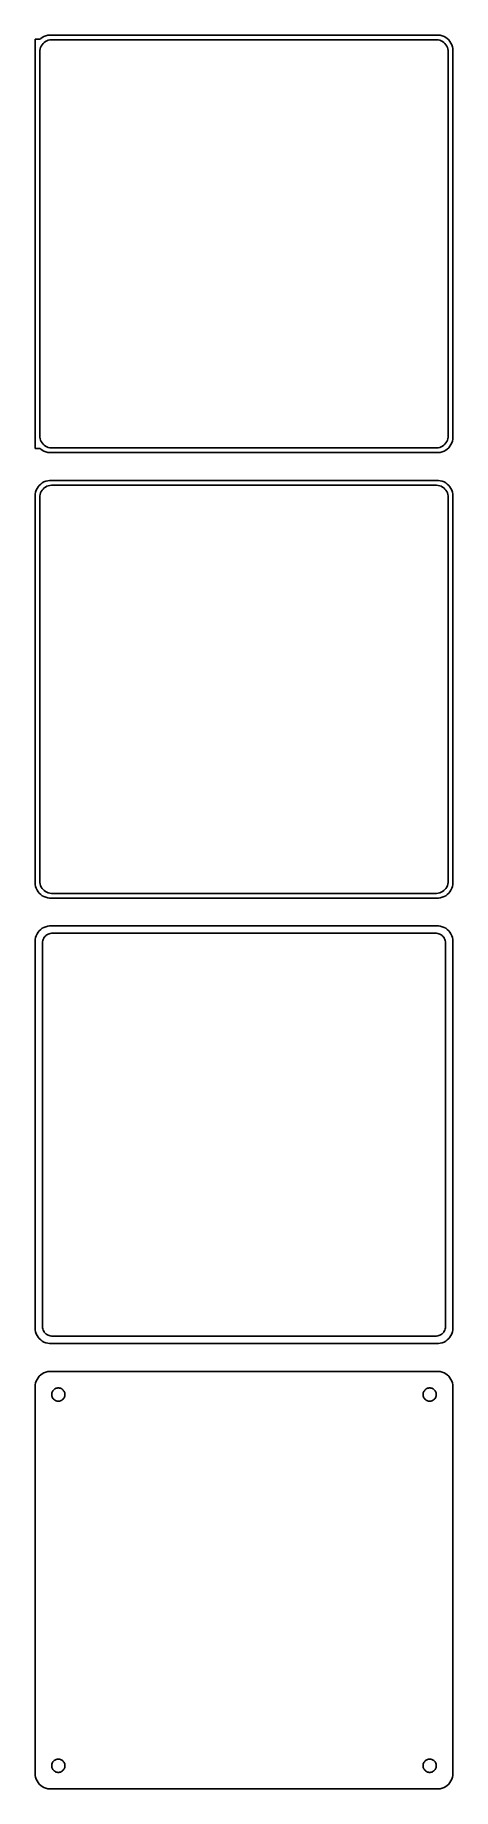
# Model space of a CAD drawing. Header units: metres. Extents: x -68 to 68, y 509 to 1075.
import ezdxf

# ---------------------------------------------------------------- set-up
doc = ezdxf.new("R2010")
doc.units = ezdxf.units.M

msp = doc.modelspace()

# ---------------------------------------------------------------- linework, layer by layer
for p, q in [((-65.9, 1074.15), (-67.5, 1074.15)), ((-67.5, 1074.15), (-67.5, 941.847)), ((-65.6871, 1074.35), (-65.9, 1074.15)), ((-65.7191, 1071.47), (-65.5052, 1071.93)), ((-65.1791, 1074.72), (-65.6871, 1074.35)), ((-65.5052, 1071.93), (-65.2361, 1072.35)), ((-65.2361, 1072.35), (-64.9159, 1072.74)), ((-64.6289, 1075.02), (-65.1791, 1074.72)), ((-64.9159, 1072.74), (-64.5497, 1073.08)), ((-64.0451, 1075.26), (-64.6289, 1075.02)), ((-64.5497, 1073.08), (-64.1433, 1073.38)), ((-64.1433, 1073.38), (-63.7031, 1073.62)), ((-63.4369, 1075.41), (-64.0451, 1075.26)), ((-63.7031, 1073.62), (-63.2361, 1073.8)), ((-62.8139, 1075.49), (-63.4369, 1075.41)), ((-63.2361, 1073.8), (-62.7495, 1073.93)), ((62.8139, 1075.49), (-62.8139, 1075.49)), ((-62.7495, 1073.93), (-62.2512, 1073.99)), ((-62.2512, 1073.99), (62.2512, 1073.99)), ((62.2512, 1073.99), (62.7495, 1073.93)), ((62.7495, 1073.93), (63.2361, 1073.8)), ((63.4369, 1075.41), (62.8139, 1075.49)), ((63.2361, 1073.8), (63.7031, 1073.62)), ((64.0451, 1075.26), (63.4369, 1075.41)), ((63.7031, 1073.62), (64.1433, 1073.38)), ((64.6289, 1075.02), (64.0451, 1075.26)), ((64.1433, 1073.38), (64.5497, 1073.08)), ((64.5497, 1073.08), (64.9159, 1072.74)), ((65.1791, 1074.72), (64.6289, 1075.02)), ((64.9159, 1072.74), (65.2361, 1072.35)), ((65.6871, 1074.35), (65.1791, 1074.72)), ((65.2361, 1072.35), (65.5052, 1071.93)), ((65.5052, 1071.93), (65.7191, 1071.47)), ((66.1448, 1073.92), (65.6871, 1074.35)), ((66.5451, 1073.44), (66.1448, 1073.92)), ((66.8815, 1072.91), (66.5451, 1073.44)), ((67.1489, 1072.34), (66.8815, 1072.91)), ((67.3429, 1071.74), (67.1489, 1072.34)), ((67.4606, 1071.13), (67.3429, 1071.74)), ((-66, 1070), (-65.9685, 1070.5)), ((-66, 946), (-66, 1070)), ((-65.9685, 1070.5), (-65.8743, 1070.99)), ((-65.8743, 1070.99), (-65.7191, 1071.47)), ((65.7191, 1071.47), (65.8743, 1070.99)), ((65.8743, 1070.99), (65.9685, 1070.5)), ((65.9685, 1070.5), (66, 1070)), ((66, 1070), (66, 946)), ((67.5, 1070.5), (67.4606, 1071.13)), ((67.5, 945.5), (67.5, 1070.5)), ((-67.5, 941.847), (-65.9, 941.847)), ((-65.9685, 945.499), (-66, 946)), ((-65.8743, 945.005), (-65.9685, 945.499)), ((-65.9, 941.847), (-65.6871, 941.647)), ((-65.7191, 944.528), (-65.8743, 945.005)), ((-65.5052, 944.073), (-65.7191, 944.528)), ((-65.6871, 941.647), (-65.1791, 941.278)), ((-65.2361, 943.649), (-65.5052, 944.073)), ((-64.9159, 943.262), (-65.2361, 943.649)), ((-65.1791, 941.278), (-64.6289, 940.976)), ((-64.5497, 942.918), (-64.9159, 943.262)), ((-64.1433, 942.623), (-64.5497, 942.918)), ((-63.7031, 942.381), (-64.1433, 942.623)), ((-63.2361, 942.196), (-63.7031, 942.381)), ((-62.7495, 942.071), (-63.2361, 942.196)), ((-62.2512, 942.008), (-62.7495, 942.071)), ((62.2512, 942.008), (-62.2512, 942.008)), ((62.7495, 942.071), (62.2512, 942.008)), ((63.2361, 942.196), (62.7495, 942.071)), ((63.7031, 942.381), (63.2361, 942.196)), ((64.1433, 942.623), (63.7031, 942.381)), ((64.5497, 942.918), (64.1433, 942.623)), ((64.9159, 943.262), (64.5497, 942.918)), ((64.6289, 940.976), (65.1791, 941.278)), ((65.2361, 943.649), (64.9159, 943.262)), ((65.1791, 941.278), (65.6871, 941.647)), ((65.5052, 944.073), (65.2361, 943.649)), ((65.7191, 944.528), (65.5052, 944.073)), ((65.6871, 941.647), (66.1448, 942.077)), ((65.8743, 945.005), (65.7191, 944.528)), ((65.9685, 945.499), (65.8743, 945.005)), ((66, 946), (65.9685, 945.499)), ((66.1448, 942.077), (66.5451, 942.561)), ((66.5451, 942.561), (66.8815, 943.091)), ((66.8815, 943.091), (67.1489, 943.659)), ((67.1489, 943.659), (67.3429, 944.257)), ((67.3429, 944.257), (67.4606, 944.873)), ((67.4606, 944.873), (67.5, 945.5)), ((-64.6289, 940.976), (-64.0451, 940.745)), ((-64.0451, 940.745), (-63.4369, 940.589)), ((-63.4369, 940.589), (-62.8139, 940.51)), ((-62.8139, 940.51), (62.8139, 940.51)), ((62.8139, 940.51), (63.4369, 940.589)), ((63.4369, 940.589), (64.0451, 940.745)), ((64.0451, 940.745), (64.6289, 940.976)), ((-66.1448, 929.923), (-66.5451, 929.439)), ((-65.6871, 930.353), (-66.1448, 929.923)), ((-65.1791, 930.722), (-65.6871, 930.353)), ((-64.6289, 931.024), (-65.1791, 930.722)), ((-64.0451, 931.255), (-64.6289, 931.024)), ((-63.4369, 931.411), (-64.0451, 931.255)), ((-62.8139, 931.49), (-63.4369, 931.411)), ((-63.2361, 929.804), (-62.7495, 929.929)), ((62.8139, 931.49), (-62.8139, 931.49)), ((-62.7495, 929.929), (-62.2512, 929.992)), ((-62.2512, 929.992), (62.2512, 929.992)), ((62.2512, 929.992), (62.7495, 929.929)), ((62.7495, 929.929), (63.2361, 929.804)), ((63.4369, 931.411), (62.8139, 931.49)), ((64.0451, 931.255), (63.4369, 931.411)), ((64.6289, 931.024), (64.0451, 931.255)), ((65.1791, 930.722), (64.6289, 931.024)), ((65.6871, 930.353), (65.1791, 930.722)), ((66.1448, 929.923), (65.6871, 930.353)), ((66.5451, 929.439), (66.1448, 929.923)), ((-67.4606, 927.127), (-67.5, 926.5)), ((-67.5, 926.5), (-67.5, 801.5)), ((-67.3429, 927.743), (-67.4606, 927.127)), ((-67.1489, 928.341), (-67.3429, 927.743)), ((-66.8815, 928.909), (-67.1489, 928.341)), ((-66.5451, 929.439), (-66.8815, 928.909)), ((-66, 926), (-65.9685, 926.501)), ((-66, 802), (-66, 926)), ((-65.9685, 926.501), (-65.8743, 926.995)), ((-65.8743, 926.995), (-65.7191, 927.472)), ((-65.7191, 927.472), (-65.5052, 927.927)), ((-65.5052, 927.927), (-65.2361, 928.351)), ((-65.2361, 928.351), (-64.9159, 928.738)), ((-64.9159, 928.738), (-64.5497, 929.082)), ((-64.5497, 929.082), (-64.1433, 929.377)), ((-64.1433, 929.377), (-63.7031, 929.619)), ((-63.7031, 929.619), (-63.2361, 929.804)), ((63.2361, 929.804), (63.7031, 929.619)), ((63.7031, 929.619), (64.1433, 929.377)), ((64.1433, 929.377), (64.5497, 929.082)), ((64.5497, 929.082), (64.9159, 928.738)), ((64.9159, 928.738), (65.2361, 928.351)), ((65.2361, 928.351), (65.5052, 927.927)), ((65.5052, 927.927), (65.7191, 927.472)), ((65.7191, 927.472), (65.8743, 926.995)), ((65.8743, 926.995), (65.9685, 926.501)), ((65.9685, 926.501), (66, 926)), ((66, 926), (66, 802)), ((66.8815, 928.909), (66.5451, 929.439)), ((67.1489, 928.341), (66.8815, 928.909)), ((67.3429, 927.743), (67.1489, 928.341)), ((67.4606, 927.127), (67.3429, 927.743)), ((67.5, 926.5), (67.4606, 927.127)), ((67.5, 801.5), (67.5, 926.5)), ((-67.5, 801.5), (-67.4606, 800.873)), ((-67.4606, 800.873), (-67.3429, 800.257)), ((-67.3429, 800.257), (-67.1489, 799.659)), ((-67.1489, 799.659), (-66.8815, 799.091)), ((-65.9685, 801.499), (-66, 802)), ((-65.8743, 801.005), (-65.9685, 801.499)), ((-65.7191, 800.528), (-65.8743, 801.005)), ((-65.5052, 800.073), (-65.7191, 800.528)), ((-65.2361, 799.649), (-65.5052, 800.073)), ((-64.9159, 799.262), (-65.2361, 799.649)), ((65.2361, 799.649), (64.9159, 799.262)), ((65.5052, 800.073), (65.2361, 799.649)), ((65.7191, 800.528), (65.5052, 800.073)), ((65.8743, 801.005), (65.7191, 800.528)), ((65.9685, 801.499), (65.8743, 801.005)), ((66, 802), (65.9685, 801.499)), ((66.8815, 799.091), (67.1489, 799.659)), ((67.1489, 799.659), (67.3429, 800.257)), ((67.3429, 800.257), (67.4606, 800.873)), ((67.4606, 800.873), (67.5, 801.5)), ((-66.8815, 799.091), (-66.5451, 798.561)), ((-66.5451, 798.561), (-66.1448, 798.077)), ((-66.1448, 798.077), (-65.6871, 797.647)), ((-65.6871, 797.647), (-65.1791, 797.278)), ((-65.1791, 797.278), (-64.6289, 796.976)), ((-64.5497, 798.918), (-64.9159, 799.262)), ((-64.6289, 796.976), (-64.0451, 796.745)), ((-64.1433, 798.623), (-64.5497, 798.918)), ((-63.7031, 798.381), (-64.1433, 798.623)), ((-64.0451, 796.745), (-63.4369, 796.589)), ((-63.2361, 798.196), (-63.7031, 798.381)), ((-63.4369, 796.589), (-62.8139, 796.51)), ((-62.7495, 798.071), (-63.2361, 798.196)), ((-62.8139, 796.51), (62.8139, 796.51)), ((-62.2512, 798.008), (-62.7495, 798.071)), ((62.2512, 798.008), (-62.2512, 798.008)), ((62.7495, 798.071), (62.2512, 798.008)), ((63.2361, 798.196), (62.7495, 798.071)), ((62.8139, 796.51), (63.4369, 796.589)), ((63.7031, 798.381), (63.2361, 798.196)), ((63.4369, 796.589), (64.0451, 796.745)), ((64.1433, 798.623), (63.7031, 798.381)), ((64.0451, 796.745), (64.6289, 796.976)), ((64.5497, 798.918), (64.1433, 798.623)), ((64.9159, 799.262), (64.5497, 798.918)), ((64.6289, 796.976), (65.1791, 797.278)), ((65.1791, 797.278), (65.6871, 797.647)), ((65.6871, 797.647), (66.1448, 798.077)), ((66.1448, 798.077), (66.5451, 798.561)), ((66.5451, 798.561), (66.8815, 799.091)), ((-67.4606, 783.127), (-67.5, 782.5)), ((-67.5, 782.5), (-67.5, 657.5)), ((-67.3429, 783.743), (-67.4606, 783.127)), ((-67.1489, 784.341), (-67.3429, 783.743)), ((-66.8815, 784.909), (-67.1489, 784.341)), ((-66.5451, 785.439), (-66.8815, 784.909)), ((-66.1448, 785.923), (-66.5451, 785.439)), ((-65.6871, 786.353), (-66.1448, 785.923)), ((-65.1791, 786.722), (-65.6871, 786.353)), ((-64.6289, 787.024), (-65.1791, 786.722)), ((-65.0884, 782.39), (-65.0151, 782.774)), ((-65.0151, 782.774), (-64.8943, 783.146)), ((-64.8943, 783.146), (-64.7279, 783.5)), ((-64.7279, 783.5), (-64.5184, 783.83)), ((-64.0451, 787.255), (-64.6289, 787.024)), ((-64.5184, 783.83), (-64.2692, 784.131)), ((-64.2692, 784.131), (-63.9842, 784.399)), ((-63.4369, 787.411), (-64.0451, 787.255)), ((-63.9842, 784.399), (-63.668, 784.628)), ((-63.668, 784.628), (-63.3254, 784.817)), ((-62.8139, 787.49), (-63.4369, 787.411)), ((-63.3254, 784.817), (-62.9619, 784.961)), ((-62.9619, 784.961), (-62.5833, 785.058)), ((62.8139, 787.49), (-62.8139, 787.49)), ((-62.5833, 785.058), (-62.1954, 785.107)), ((-62.1954, 785.107), (62.1954, 785.107)), ((62.1954, 785.107), (62.5833, 785.058)), ((62.5833, 785.058), (62.9619, 784.961)), ((63.4369, 787.411), (62.8139, 787.49)), ((62.9619, 784.961), (63.3254, 784.817)), ((63.3254, 784.817), (63.668, 784.628)), ((64.0451, 787.255), (63.4369, 787.411)), ((63.668, 784.628), (63.9842, 784.399)), ((63.9842, 784.399), (64.2692, 784.131)), ((64.6289, 787.024), (64.0451, 787.255)), ((64.2692, 784.131), (64.5184, 783.83)), ((64.5184, 783.83), (64.7279, 783.5)), ((65.1791, 786.722), (64.6289, 787.024)), ((64.7279, 783.5), (64.8943, 783.146)), ((64.8943, 783.146), (65.0151, 782.774)), ((65.0151, 782.774), (65.0884, 782.39)), ((65.6871, 786.353), (65.1791, 786.722)), ((66.1448, 785.923), (65.6871, 786.353)), ((66.5451, 785.439), (66.1448, 785.923)), ((66.8815, 784.909), (66.5451, 785.439)), ((67.1489, 784.341), (66.8815, 784.909)), ((67.3429, 783.743), (67.1489, 784.341)), ((67.4606, 783.127), (67.3429, 783.743)), ((67.5, 782.5), (67.4606, 783.127)), ((67.5, 657.5), (67.5, 782.5)), ((-65.1129, 782), (-65.0884, 782.39)), ((-65.1129, 658), (-65.1129, 782)), ((65.0884, 782.39), (65.1129, 782)), ((65.1129, 782), (65.1129, 658)), ((-65.0884, 657.61), (-65.1129, 658)), ((65.1129, 658), (65.0884, 657.61)), ((-67.5, 657.5), (-67.4606, 656.873)), ((-67.4606, 656.873), (-67.3429, 656.257)), ((-67.3429, 656.257), (-67.1489, 655.659)), ((-67.1489, 655.659), (-66.8815, 655.091)), ((-66.8815, 655.091), (-66.5451, 654.561)), ((-66.5451, 654.561), (-66.1448, 654.077)), ((-66.1448, 654.077), (-65.6871, 653.647)), ((-65.6871, 653.647), (-65.1791, 653.278)), ((-65.1791, 653.278), (-64.6289, 652.976)), ((-65.0151, 657.226), (-65.0884, 657.61)), ((-64.8943, 656.854), (-65.0151, 657.226)), ((-64.7279, 656.5), (-64.8943, 656.854)), ((-64.5184, 656.17), (-64.7279, 656.5)), ((-64.6289, 652.976), (-64.0451, 652.745)), ((-64.2692, 655.869), (-64.5184, 656.17)), ((-63.9842, 655.601), (-64.2692, 655.869)), ((-64.0451, 652.745), (-63.4369, 652.589)), ((-63.668, 655.372), (-63.9842, 655.601)), ((-63.3254, 655.183), (-63.668, 655.372)), ((-63.4369, 652.589), (-62.8139, 652.51)), ((-62.9619, 655.039), (-63.3254, 655.183)), ((-62.5833, 654.942), (-62.9619, 655.039)), ((-62.8139, 652.51), (62.8139, 652.51)), ((-62.1954, 654.893), (-62.5833, 654.942)), ((62.1954, 654.893), (-62.1954, 654.893)), ((62.5833, 654.942), (62.1954, 654.893)), ((62.9619, 655.039), (62.5833, 654.942)), ((62.8139, 652.51), (63.4369, 652.589)), ((63.3254, 655.183), (62.9619, 655.039)), ((63.668, 655.372), (63.3254, 655.183)), ((63.4369, 652.589), (64.0451, 652.745)), ((63.9842, 655.601), (63.668, 655.372)), ((64.2692, 655.869), (63.9842, 655.601)), ((64.0451, 652.745), (64.6289, 652.976)), ((64.5184, 656.17), (64.2692, 655.869)), ((64.7279, 656.5), (64.5184, 656.17)), ((64.6289, 652.976), (65.1791, 653.278)), ((64.8943, 656.854), (64.7279, 656.5)), ((65.0151, 657.226), (64.8943, 656.854)), ((65.0884, 657.61), (65.0151, 657.226)), ((65.1791, 653.278), (65.6871, 653.647)), ((65.6871, 653.647), (66.1448, 654.077)), ((66.1448, 654.077), (66.5451, 654.561)), ((66.5451, 654.561), (66.8815, 655.091)), ((66.8815, 655.091), (67.1489, 655.659)), ((67.1489, 655.659), (67.3429, 656.257)), ((67.3429, 656.257), (67.4606, 656.873)), ((67.4606, 656.873), (67.5, 657.5)), ((-66.8815, 640.909), (-67.1489, 640.341)), ((-66.5451, 641.439), (-66.8815, 640.909)), ((-66.1448, 641.923), (-66.5451, 641.439)), ((-65.6871, 642.353), (-66.1448, 641.923)), ((-65.1791, 642.722), (-65.6871, 642.353)), ((-64.6289, 643.024), (-65.1791, 642.722)), ((-64.0451, 643.255), (-64.6289, 643.024)), ((-63.4369, 643.411), (-64.0451, 643.255)), ((-62.8139, 643.49), (-63.4369, 643.411)), ((62.8139, 643.49), (-62.8139, 643.49)), ((63.4369, 643.411), (62.8139, 643.49)), ((64.0451, 643.255), (63.4369, 643.411)), ((64.6289, 643.024), (64.0451, 643.255)), ((65.1791, 642.722), (64.6289, 643.024)), ((65.6871, 642.353), (65.1791, 642.722)), ((66.1448, 641.923), (65.6871, 642.353)), ((66.5451, 641.439), (66.1448, 641.923)), ((66.8815, 640.909), (66.5451, 641.439)), ((67.1489, 640.341), (66.8815, 640.909)), ((-67.4606, 639.127), (-67.5, 638.5)), ((-67.5, 638.5), (-67.5, 513.5)), ((-67.3429, 639.743), (-67.4606, 639.127)), ((-67.1489, 640.341), (-67.3429, 639.743)), ((-62.1353, 636), (-62.1185, 636.268)), ((-62.1185, 635.732), (-62.1353, 636)), ((-62.1185, 636.268), (-62.0682, 636.531)), ((-62.0682, 635.469), (-62.1185, 635.732)), ((-62.0682, 636.531), (-61.9853, 636.786)), ((-61.9853, 635.214), (-62.0682, 635.469)), ((-61.9853, 636.786), (-61.8712, 637.029)), ((-61.8712, 634.971), (-61.9853, 635.214)), ((-61.8712, 637.029), (-61.7275, 637.255)), ((-61.7275, 637.255), (-61.5565, 637.462)), ((-61.5565, 637.462), (-61.3611, 637.645)), ((-61.3611, 637.645), (-61.1441, 637.803)), ((-61.1441, 637.803), (-60.9092, 637.932)), ((-60.9092, 637.932), (-60.6598, 638.031)), ((-60.6598, 638.031), (-60.4001, 638.097)), ((-60.4001, 638.097), (-60.1341, 638.131)), ((-60.1341, 638.131), (-59.8659, 638.131)), ((-59.8659, 638.131), (-59.5999, 638.097)), ((-59.5999, 638.097), (-59.3401, 638.031)), ((-59.3401, 638.031), (-59.0908, 637.932)), ((-59.0908, 637.932), (-58.8559, 637.803)), ((-58.8559, 637.803), (-58.6389, 637.645)), ((-58.6389, 637.645), (-58.4434, 637.462)), ((-58.4434, 637.462), (-58.2725, 637.255)), ((-58.2725, 637.255), (-58.1288, 637.029)), ((-58.1288, 637.029), (-58.0146, 636.786)), ((-58.0146, 635.214), (-58.1288, 634.971)), ((-58.0146, 636.786), (-57.9318, 636.531)), ((-57.9318, 635.469), (-58.0146, 635.214)), ((-57.9318, 636.531), (-57.8815, 636.268)), ((-57.8815, 635.732), (-57.9318, 635.469)), ((-57.8815, 636.268), (-57.8647, 636)), ((-57.8647, 636), (-57.8815, 635.732)), ((57.8647, 636), (57.8815, 636.268)), ((57.8815, 635.732), (57.8647, 636)), ((57.8815, 636.268), (57.9318, 636.531)), ((57.9318, 635.469), (57.8815, 635.732)), ((57.9318, 636.531), (58.0146, 636.786)), ((58.0146, 635.214), (57.9318, 635.469)), ((58.0146, 636.786), (58.1288, 637.029)), ((58.1288, 634.971), (58.0146, 635.214)), ((58.1288, 637.029), (58.2725, 637.255)), ((58.2725, 637.255), (58.4434, 637.462)), ((58.4434, 637.462), (58.6389, 637.645)), ((58.6389, 637.645), (58.8559, 637.803)), ((58.8559, 637.803), (59.0908, 637.932)), ((59.0908, 637.932), (59.3401, 638.031)), ((59.3401, 638.031), (59.5999, 638.097)), ((59.5999, 638.097), (59.8659, 638.131)), ((59.8659, 638.131), (60.1341, 638.131)), ((60.1341, 638.131), (60.4001, 638.097)), ((60.4001, 638.097), (60.6598, 638.031)), ((60.6598, 638.031), (60.9092, 637.932)), ((60.9092, 637.932), (61.1441, 637.803)), ((61.1441, 637.803), (61.3611, 637.645)), ((61.3611, 637.645), (61.5565, 637.462)), ((61.5565, 637.462), (61.7275, 637.255)), ((61.7275, 637.255), (61.8712, 637.029)), ((61.8712, 637.029), (61.9853, 636.786)), ((61.9853, 635.214), (61.8712, 634.971)), ((61.9853, 636.786), (62.0682, 636.531)), ((62.0682, 635.469), (61.9853, 635.214)), ((62.0682, 636.531), (62.1185, 636.268)), ((62.1185, 635.732), (62.0682, 635.469)), ((62.1185, 636.268), (62.1353, 636)), ((62.1353, 636), (62.1185, 635.732)), ((67.3429, 639.743), (67.1489, 640.341)), ((67.4606, 639.127), (67.3429, 639.743)), ((67.5, 638.5), (67.4606, 639.127)), ((67.5, 513.5), (67.5, 638.5)), ((-61.7275, 634.745), (-61.8712, 634.971)), ((-61.5565, 634.538), (-61.7275, 634.745)), ((-61.3611, 634.355), (-61.5565, 634.538)), ((-61.1441, 634.197), (-61.3611, 634.355)), ((-60.9092, 634.068), (-61.1441, 634.197)), ((-60.6598, 633.969), (-60.9092, 634.068)), ((-60.4001, 633.903), (-60.6598, 633.969)), ((-60.1341, 633.869), (-60.4001, 633.903)), ((-59.8659, 633.869), (-60.1341, 633.869)), ((-59.5999, 633.903), (-59.8659, 633.869)), ((-59.3401, 633.969), (-59.5999, 633.903)), ((-59.0908, 634.068), (-59.3401, 633.969)), ((-58.8559, 634.197), (-59.0908, 634.068)), ((-58.6389, 634.355), (-58.8559, 634.197)), ((-58.4434, 634.538), (-58.6389, 634.355)), ((-58.2725, 634.745), (-58.4434, 634.538)), ((-58.1288, 634.971), (-58.2725, 634.745)), ((58.2725, 634.745), (58.1288, 634.971)), ((58.4434, 634.538), (58.2725, 634.745)), ((58.6389, 634.355), (58.4434, 634.538)), ((58.8559, 634.197), (58.6389, 634.355)), ((59.0908, 634.068), (58.8559, 634.197)), ((59.3401, 633.969), (59.0908, 634.068)), ((59.5999, 633.903), (59.3401, 633.969)), ((59.8659, 633.869), (59.5999, 633.903)), ((60.1341, 633.869), (59.8659, 633.869)), ((60.4001, 633.903), (60.1341, 633.869)), ((60.6598, 633.969), (60.4001, 633.903)), ((60.9092, 634.068), (60.6598, 633.969)), ((61.1441, 634.197), (60.9092, 634.068)), ((61.3611, 634.355), (61.1441, 634.197)), ((61.5565, 634.538), (61.3611, 634.355)), ((61.7275, 634.745), (61.5565, 634.538)), ((61.8712, 634.971), (61.7275, 634.745)), ((-62.1353, 516), (-62.1185, 516.268)), ((-62.1185, 515.732), (-62.1353, 516)), ((-62.1185, 516.268), (-62.0682, 516.531)), ((-62.0682, 516.531), (-61.9853, 516.786)), ((-61.9853, 516.786), (-61.8712, 517.029)), ((-61.8712, 517.029), (-61.7275, 517.255)), ((-61.7275, 517.255), (-61.5565, 517.462)), ((-61.5565, 517.462), (-61.3611, 517.645)), ((-61.3611, 517.645), (-61.1441, 517.803)), ((-61.1441, 517.803), (-60.9092, 517.932)), ((-60.9092, 517.932), (-60.6598, 518.031)), ((-60.6598, 518.031), (-60.4001, 518.097)), ((-60.4001, 518.097), (-60.1341, 518.131)), ((-60.1341, 518.131), (-59.8659, 518.131)), ((-59.8659, 518.131), (-59.5999, 518.097)), ((-59.5999, 518.097), (-59.3401, 518.031)), ((-59.3401, 518.031), (-59.0908, 517.932)), ((-59.0908, 517.932), (-58.8559, 517.803)), ((-58.8559, 517.803), (-58.6389, 517.645)), ((-58.6389, 517.645), (-58.4434, 517.462)), ((-58.4434, 517.462), (-58.2725, 517.255)), ((-58.2725, 517.255), (-58.1288, 517.029)), ((-58.1288, 517.029), (-58.0146, 516.786)), ((-58.0146, 516.786), (-57.9318, 516.531)), ((-57.9318, 516.531), (-57.8815, 516.268)), ((-57.8815, 516.268), (-57.8647, 516)), ((-57.8647, 516), (-57.8815, 515.732)), ((57.8647, 516), (57.8815, 516.268)), ((57.8815, 515.732), (57.8647, 516)), ((57.8815, 516.268), (57.9318, 516.531)), ((57.9318, 516.531), (58.0146, 516.786)), ((58.0146, 516.786), (58.1288, 517.029)), ((58.1288, 517.029), (58.2725, 517.255)), ((58.2725, 517.255), (58.4434, 517.462)), ((58.4434, 517.462), (58.6389, 517.645)), ((58.6389, 517.645), (58.8559, 517.803)), ((58.8559, 517.803), (59.0908, 517.932)), ((59.0908, 517.932), (59.3401, 518.031)), ((59.3401, 518.031), (59.5999, 518.097)), ((59.5999, 518.097), (59.8659, 518.131)), ((59.8659, 518.131), (60.1341, 518.131)), ((60.1341, 518.131), (60.4001, 518.097)), ((60.4001, 518.097), (60.6598, 518.031)), ((60.6598, 518.031), (60.9092, 517.932)), ((60.9092, 517.932), (61.1441, 517.803)), ((61.1441, 517.803), (61.3611, 517.645)), ((61.3611, 517.645), (61.5565, 517.462)), ((61.5565, 517.462), (61.7275, 517.255)), ((61.7275, 517.255), (61.8712, 517.029)), ((61.8712, 517.029), (61.9853, 516.786)), ((61.9853, 516.786), (62.0682, 516.531)), ((62.0682, 516.531), (62.1185, 516.268)), ((62.1185, 516.268), (62.1353, 516)), ((62.1353, 516), (62.1185, 515.732)), ((-67.5, 513.5), (-67.4606, 512.873)), ((-67.4606, 512.873), (-67.3429, 512.257)), ((-67.3429, 512.257), (-67.1489, 511.659)), ((-67.1489, 511.659), (-66.8815, 511.091)), ((-66.8815, 511.091), (-66.5451, 510.561)), ((-66.5451, 510.561), (-66.1448, 510.077)), ((-62.0682, 515.469), (-62.1185, 515.732)), ((-61.9853, 515.214), (-62.0682, 515.469)), ((-61.8712, 514.971), (-61.9853, 515.214)), ((-61.7275, 514.745), (-61.8712, 514.971)), ((-61.5565, 514.538), (-61.7275, 514.745)), ((-61.3611, 514.355), (-61.5565, 514.538)), ((-61.1441, 514.197), (-61.3611, 514.355)), ((-60.9092, 514.068), (-61.1441, 514.197)), ((-60.6598, 513.969), (-60.9092, 514.068)), ((-60.4001, 513.903), (-60.6598, 513.969)), ((-60.1341, 513.869), (-60.4001, 513.903)), ((-59.8659, 513.869), (-60.1341, 513.869)), ((-59.5999, 513.903), (-59.8659, 513.869)), ((-59.3401, 513.969), (-59.5999, 513.903)), ((-59.0908, 514.068), (-59.3401, 513.969)), ((-58.8559, 514.197), (-59.0908, 514.068)), ((-58.6389, 514.355), (-58.8559, 514.197)), ((-58.4434, 514.538), (-58.6389, 514.355)), ((-58.2725, 514.745), (-58.4434, 514.538)), ((-58.1288, 514.971), (-58.2725, 514.745)), ((-58.0146, 515.214), (-58.1288, 514.971)), ((-57.9318, 515.469), (-58.0146, 515.214)), ((-57.8815, 515.732), (-57.9318, 515.469)), ((57.9318, 515.469), (57.8815, 515.732)), ((58.0146, 515.214), (57.9318, 515.469)), ((58.1288, 514.971), (58.0146, 515.214)), ((58.2725, 514.745), (58.1288, 514.971)), ((58.4434, 514.538), (58.2725, 514.745)), ((58.6389, 514.355), (58.4434, 514.538)), ((58.8559, 514.197), (58.6389, 514.355)), ((59.0908, 514.068), (58.8559, 514.197)), ((59.3401, 513.969), (59.0908, 514.068)), ((59.5999, 513.903), (59.3401, 513.969)), ((59.8659, 513.869), (59.5999, 513.903)), ((60.1341, 513.869), (59.8659, 513.869)), ((60.4001, 513.903), (60.1341, 513.869)), ((60.6598, 513.969), (60.4001, 513.903)), ((60.9092, 514.068), (60.6598, 513.969)), ((61.1441, 514.197), (60.9092, 514.068)), ((61.3611, 514.355), (61.1441, 514.197)), ((61.5565, 514.538), (61.3611, 514.355)), ((61.7275, 514.745), (61.5565, 514.538)), ((61.8712, 514.971), (61.7275, 514.745)), ((61.9853, 515.214), (61.8712, 514.971)), ((62.0682, 515.469), (61.9853, 515.214)), ((62.1185, 515.732), (62.0682, 515.469)), ((66.1448, 510.077), (66.5451, 510.561)), ((66.5451, 510.561), (66.8815, 511.091)), ((66.8815, 511.091), (67.1489, 511.659)), ((67.1489, 511.659), (67.3429, 512.257)), ((67.3429, 512.257), (67.4606, 512.873)), ((67.4606, 512.873), (67.5, 513.5)), ((-66.1448, 510.077), (-65.6871, 509.647)), ((-65.6871, 509.647), (-65.1791, 509.278)), ((-65.1791, 509.278), (-64.6289, 508.976)), ((-64.6289, 508.976), (-64.0451, 508.745)), ((-64.0451, 508.745), (-63.4369, 508.589)), ((-63.4369, 508.589), (-62.8139, 508.51)), ((-62.8139, 508.51), (62.8139, 508.51)), ((62.8139, 508.51), (63.4369, 508.589)), ((63.4369, 508.589), (64.0451, 508.745)), ((64.0451, 508.745), (64.6289, 508.976)), ((64.6289, 508.976), (65.1791, 509.278)), ((65.1791, 509.278), (65.6871, 509.647)), ((65.6871, 509.647), (66.1448, 510.077))]:
    msp.add_line(p, q)

doc.saveas('drawing.dxf')
